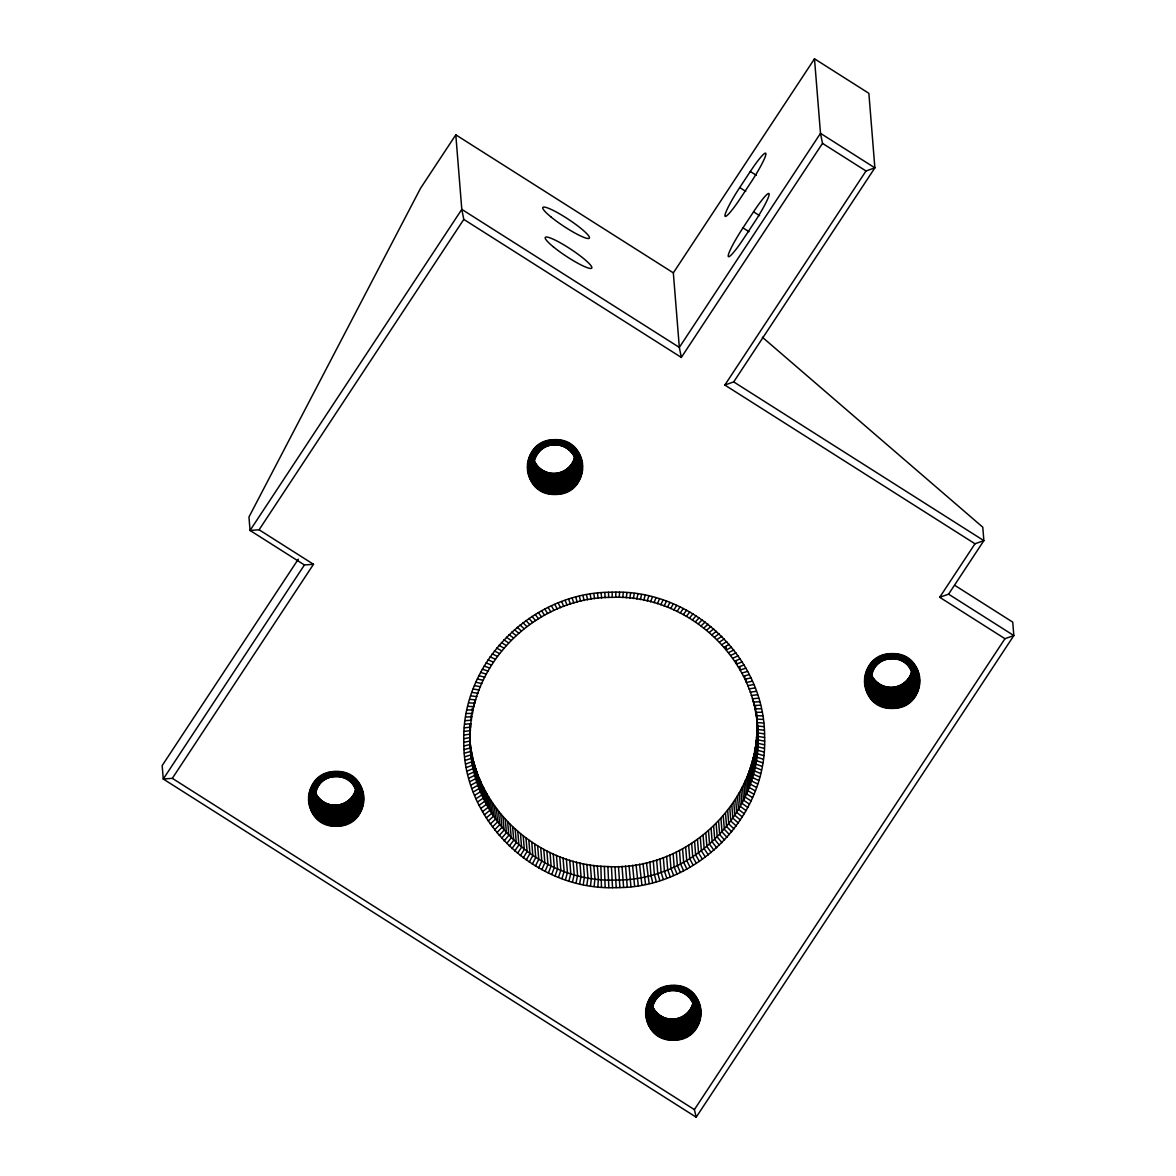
<?xml version="1.0" encoding="UTF-8"?>
<svg xmlns="http://www.w3.org/2000/svg" width="1176" height="1176" viewBox="0 0 1176 1176"><rect width="100%" height="100%" fill="white"/><g stroke="black" fill="none" stroke-linecap="round" stroke-linejoin="round"><path stroke-width="1.5" d="M335.836 776.616C363.369 774.69 363.928 819.716 336.409 818.628C308.862 820.554 308.303 775.528 335.836 776.616L335.851 771.471C372.16 769.986 372.851 826.596 336.586 826.213C300.277 827.698 299.601 771.088 335.851 771.471M575.931 460.081C581.62 479.602 555.454 495.625 540.784 481.631C525.893 470.121 536.065 443.955 554.646 444.822L554.66 439.677C590.984 438.192 591.66 494.817 555.41 494.435C519.086 495.919 518.41 439.295 554.66 439.677M612.182 597.364C688.019 594.042 758.829 659.898 758.02 736.396C760.857 812.925 692.032 880.853 616.033 880.045C540.196 883.367 469.386 817.511 470.194 741.012C467.372 664.484 536.197 596.541 612.182 597.364L612.196 592.219C691.444 588.75 765.444 657.575 764.606 737.514C767.56 817.482 695.633 888.483 616.224 887.63C536.962 891.099 462.962 822.274 463.814 742.335C460.86 662.367 532.787 591.366 612.196 592.219M694.105 1003.481C701.366 1023.62 674.862 1042.112 659.133 1027.368C644.242 1015.858 654.415 989.692 672.995 990.56L673.01 985.414C709.334 983.93 710.01 1040.554 673.76 1040.172C637.436 1041.657 636.76 985.032 673.01 985.414M891.82 658.78C919.353 656.855 919.911 701.881 892.393 700.793C864.845 702.719 864.287 657.693 891.82 658.78L891.834 653.635C928.143 652.151 928.82 708.76 892.569 708.393C856.246 709.863 855.569 653.253 891.834 653.635M335.219 826.213L334.278 805.178C325.546 805.016 317.255 798.974 314.654 790.61L315.727 804.046L309.656 807.221M554.043 494.42L553.087 473.399C544.356 473.237 536.065 467.195 533.463 458.816L534.551 472.267L528.465 475.427M608.845 887.571L607.889 866.55C539.475 865.815 476.5 809.941 470.003 741.409M672.393 1040.157L671.437 1019.136C663.073 1018.96 655.061 1013.418 652.165 1005.524L653.239 1018.975L647.27 1022.444M891.202 708.378L890.261 687.343C881.882 687.181 873.886 681.639 870.975 673.745M607.889 866.55C687.578 871.49 762.033 799.827 756.844 719.491M615.71 597.349L615.886 592.204M605.155 887.41L604.361 866.389M333.852 826.125L333.234 805.119M552.676 494.346L552.044 473.34M601.48 887.16L600.848 866.153M671.026 1040.084L670.394 1019.077M889.835 708.305L889.203 687.284M336.88 776.616L337.218 771.471M554.646 444.822L555.704 444.837L556.028 439.692M619.252 597.423L619.576 592.278M672.995 990.56L674.054 990.574L674.377 985.429M892.863 658.78L893.201 653.65M597.805 886.822L598.408 879.266L597.32 865.815M622.78 597.57L623.265 592.439M332.499 825.993L333.264 818.452L332.191 805.016M551.309 494.199L552.073 486.673L551 473.222M594.13 886.395L594.909 878.854L593.821 865.404M669.659 1039.937L670.438 1032.41L669.35 1018.96M888.483 708.158L889.247 700.617L888.159 687.181M590.484 885.866L591.41 878.354L590.323 864.919M337.938 776.674L338.585 771.559M555.704 444.837L556.748 444.895L557.395 439.765M626.293 597.82L626.94 592.689M674.054 990.574L675.097 990.633L675.744 985.503M893.907 658.839L894.568 653.724M331.147 825.787L332.235 818.29L331.147 804.854M549.956 493.993L551.044 486.511L549.956 473.061M586.839 885.263L587.926 877.781L586.839 864.331M668.321 1039.731L669.394 1032.249L668.321 1018.798M887.13 707.952L888.203 700.455L887.13 687.019M629.822 598.143L630.615 593.042M583.222 884.572L584.457 877.12L583.384 863.669M329.809 825.508L331.206 818.084L330.118 804.649M548.619 493.729L550.015 486.305L548.927 472.855M579.621 883.793L581.018 876.37L579.93 862.919M666.968 1039.466L668.365 1032.043L667.292 1018.592M885.793 707.673L887.189 700.249L886.101 686.813M338.982 776.792L339.938 771.691M556.748 444.895L557.791 444.998L558.747 439.912M633.32 598.555L634.29 593.468M675.097 990.633L676.141 990.736L677.111 985.65M894.951 658.957L895.921 653.856M576.034 882.926L577.592 875.547L576.505 862.096M671.437 1019.136C681.624 1019.665 691.517 1012.007 693.237 1001.893M912.062 670.1C910.342 680.213 900.434 687.872 890.261 687.343M636.819 599.054L637.936 593.983M328.486 825.17L330.191 817.82L329.104 804.384M547.296 493.391L549.001 486.041L547.913 472.59M572.477 881.971L574.182 874.621L573.094 861.185M665.645 1039.128L667.351 1031.778L666.278 1018.328M884.47 707.335L886.16 699.985L885.087 686.549M340.011 776.954L341.29 771.912M557.791 444.998L558.82 445.16L560.099 440.118M568.949 880.927L570.801 873.636L569.713 860.185M640.303 599.628L641.582 594.586M676.141 990.736L677.185 990.898L678.464 985.855M895.994 659.119L897.273 654.077M334.278 805.178C344.098 805.678 353.697 798.592 355.858 788.949L356.945 802.399L363.355 805.06M553.087 473.399C562.907 473.884 572.521 466.813 574.667 457.17L575.755 470.606L582.164 473.281M327.178 824.773L329.177 817.526L328.104 804.075M545.987 492.979L548.001 485.732L546.913 472.296M565.435 879.81L567.449 872.563L566.362 859.112M664.352 1038.717L666.351 1031.47L665.263 1018.034M883.161 706.938L885.16 699.691L884.087 686.24M643.757 600.289L645.198 595.276M561.966 878.604L564.112 871.401L563.039 857.965M341.04 777.16L342.628 772.176M558.82 445.16L559.85 445.366L561.437 440.397M647.212 601.039L648.799 596.056M677.185 990.898L678.214 991.103L679.801 986.135M897.023 659.324L898.611 654.341M325.899 824.303L328.192 817.158L327.119 803.722M544.708 492.524L547.016 485.379L545.929 471.929M558.512 877.311L560.82 870.167L559.732 856.731M663.058 1038.261L665.366 1031.117L664.278 1017.666M881.882 706.467L884.176 699.323L883.102 685.887M555.101 875.944L557.556 868.858L556.469 855.408M650.637 601.862L652.386 596.923M324.635 823.788L327.237 816.761L326.149 803.311M543.459 491.994L546.046 484.968L544.958 471.532M551.735 874.488L554.322 867.462L553.249 854.011M661.809 1037.732L664.396 1030.72L663.323 1017.269M880.618 705.953L883.22 698.926L882.132 685.49M342.054 777.409L343.951 772.514M559.85 445.366L560.864 445.63L562.76 440.735M654.047 602.774L655.943 597.878M678.214 991.103L679.228 991.368L681.125 986.473M898.038 659.589L899.934 654.679M548.384 872.945L551.132 865.992L550.045 852.541M323.415 823.2L326.296 816.306L325.208 802.87M542.224 491.406L545.105 484.527L544.018 471.076M545.091 871.328L547.972 864.448L546.884 850.998M660.574 1037.144L663.455 1030.264L662.382 1016.814M879.383 705.365L882.265 698.47L881.192 685.035M657.428 603.773L659.471 598.922M541.827 869.637L544.856 862.817L543.768 849.381M343.054 777.718L345.259 772.911M560.864 445.63L561.878 445.939L564.068 441.132M660.78 604.846L662.985 600.039M679.228 991.368L680.228 991.677L682.433 986.87M899.037 659.883L901.242 655.076M322.209 822.553L325.37 815.821L324.282 802.37M541.019 490.774L544.179 484.027L543.106 470.591M538.623 867.859L541.783 861.126L540.695 847.675M659.383 1036.512L662.529 1029.764L661.456 1016.329M878.193 704.718L881.353 697.985L880.265 684.535M664.102 606.007L666.454 601.245M535.447 866.006L538.755 859.347L537.667 845.912M321.048 821.848L324.473 815.277L323.385 801.841M539.857 490.069L543.283 483.498L542.21 470.047M532.331 864.081L535.756 857.51L534.683 844.059M658.207 1035.806L661.647 1029.235L660.559 1015.785M877.031 704.027L880.457 697.442L879.369 684.006M344.039 778.086L346.538 773.382M561.878 445.939L562.863 446.292L565.362 441.588M667.409 607.242L669.908 602.538M680.228 991.677L681.213 992.029L683.712 987.325M900.022 660.25L902.521 655.546M529.259 862.082L532.816 855.584L531.743 842.148M670.673 608.551L673.319 603.92M319.916 821.098L323.606 814.703L322.533 801.253M538.726 489.319L542.415 482.91L541.342 469.474M526.245 859.994L529.935 853.6L528.847 840.164M657.075 1035.056L660.78 1028.647L659.692 1015.211M875.899 703.263L879.589 696.868L878.501 683.418M523.276 857.848L527.098 851.542L526.01 838.106M345.009 778.483L347.802 773.911M562.863 446.292L563.818 446.689L566.611 442.117M673.892 609.947L676.685 605.375M681.213 992.029L682.168 992.441L684.961 987.855M900.992 660.647L903.785 656.076M318.828 820.289L322.768 814.086L321.695 800.635M537.638 488.496L541.592 482.292L540.504 468.856M520.365 855.628L524.305 849.425L523.217 835.974M655.987 1034.248L659.942 1028.03L658.854 1014.594M874.812 702.454L878.751 696.251L877.678 682.8M677.097 611.417L680.022 606.904M455.803 134.828L461.8 209.372L463.8 219.398L681.33 357.43L679.331 347.405L673.333 272.861L455.803 134.828L420.508 188.336L248.959 517.014L250.047 530.45L304.422 564.965L313.492 564.289L172.313 778.336L163.258 779.012L162.17 765.576L298.307 559.159M762.371 337.233L982.783 527.201L983.856 540.651L974.992 543.768L724.842 385.037L733.706 381.906L874.87 167.859L868.873 93.316L814.498 58.8L820.495 133.344L679.331 347.405L461.8 209.372L250.047 530.45L259.102 529.773L463.8 219.398M304.422 564.965L163.258 779.012L696.192 1117.2L1013.83 635.569L1012.742 622.133L955.074 585.53M673.333 272.861L814.498 58.8M739.719 187.543L750.303 171.49A27.886 3.205 -57.6 0 1 765.899 153.733A27.886 3.205 -57.6 0 1 751.155 182.001L740.571 198.053A27.886 3.205 -57.6 0 1 724.96 215.811A27.886 3.205 -57.6 0 1 739.719 187.543L745.76 191.379M742.967 227.865L753.551 211.812A27.886 3.205 -57.6 0 1 769.148 194.055A27.886 3.205 -57.6 0 1 754.404 222.323L743.805 238.375A27.886 3.205 -57.6 0 1 728.209 256.133A27.886 3.205 -57.6 0 1 742.967 227.865L749.009 231.701M681.33 357.43L822.509 143.369L820.495 133.344L874.87 167.859L866.006 170.976L724.842 385.037M939.697 597.29L948.576 594.159L1013.83 635.569L1004.965 638.7L939.697 597.29L974.992 543.768M948.576 594.159L983.856 540.651L733.706 381.906M696.192 1117.2L694.384 1109.615L1004.965 638.7M517.499 853.35L521.571 847.235L520.498 833.784M563.818 446.689L564.759 447.145L567.846 442.705M345.95 778.924L349.037 774.484M680.257 612.961L683.33 608.521M901.933 661.103L905.005 656.649M682.168 992.441L683.124 992.882L686.196 988.443M536.594 487.643L540.784 481.631L539.696 468.195M317.77 819.422L321.974 813.424L320.886 799.974M514.706 850.983L518.895 844.985L517.808 831.535M873.753 701.587L877.943 695.589L876.87 682.139M654.944 1033.381L659.133 1027.368L658.06 1013.933M511.972 848.558L516.279 842.663L515.191 829.212M683.374 614.592L686.578 610.226M535.58 486.732L540.005 480.94L538.931 467.489M316.77 818.511L321.195 812.719L320.122 799.283M509.296 846.073L513.721 840.281L512.633 826.831M872.754 700.69L877.178 694.884L876.091 681.448M653.944 1032.469L658.369 1026.677L657.281 1013.227M564.759 447.145L565.685 447.644L569.037 443.352M346.876 779.423L350.228 775.131M686.446 616.283L689.798 611.99M902.859 661.588L906.211 657.296M683.124 992.882L684.035 993.382L687.401 989.09M506.68 843.515L511.207 837.827L510.134 824.391M689.474 618.062L692.973 613.843M534.624 485.776L539.269 480.205L538.196 466.754M315.815 817.555L320.46 811.984L319.387 798.548M504.122 840.899L508.782 835.327L507.694 821.892M871.798 699.72L876.443 694.149L875.356 680.713M652.989 1031.514L657.634 1025.942L656.546 1012.492M501.652 838.223L506.4 832.77L505.312 819.319M565.685 447.644L566.582 448.174L570.213 444.043M347.773 779.967L351.389 775.837M692.458 619.899L696.089 615.768M903.756 662.132L907.372 658.001M684.035 993.382L684.932 993.911L688.563 989.78M533.728 484.777L538.579 479.426L537.505 465.99M314.903 816.556L319.769 811.22L318.681 797.769M499.227 835.489L504.092 830.153L503.005 816.703M870.887 698.72L875.752 693.384L874.665 679.934M652.077 1030.514L656.928 1025.163L655.855 1011.727M695.398 621.825L699.161 617.782M496.889 832.696L501.843 827.478L500.77 814.042M566.582 448.174L567.449 448.762L571.345 444.807M348.64 780.541L352.521 776.586M698.294 623.809L702.175 619.855M904.609 662.705L908.504 658.751M684.932 993.911L685.799 994.499L689.695 990.545M532.86 483.718L537.917 478.632L536.844 465.181M314.051 815.512L319.108 810.411L318.034 796.975M494.611 829.844L499.668 824.758L498.595 811.308M870.034 697.677L875.091 692.576L874.003 679.14M651.225 1029.456L656.281 1024.37L655.194 1010.919M492.406 826.948L497.566 821.98L496.478 808.529M701.131 625.867L705.144 622.001M532.067 482.645L537.3 477.794L536.227 464.344M313.242 814.424L318.49 809.573L317.417 796.137M490.289 823.994L495.522 819.143L494.449 805.707M869.226 696.589L874.474 691.738L873.386 678.302M650.416 1028.383L655.664 1023.532L654.576 1010.081M567.449 448.762L568.287 449.379L572.433 445.616M349.463 781.158L353.608 777.395M703.924 627.984L708.055 624.221M905.447 663.323L909.592 659.56M685.799 994.499L686.637 995.117L690.782 991.353M488.231 820.98L493.553 816.262L492.479 802.826M706.644 630.174L710.921 626.514M531.317 481.513L536.726 476.927L535.653 463.491M312.507 813.307L317.917 808.72L316.844 795.27M486.247 817.923L491.671 813.351L490.583 799.9M868.491 695.472L873.9 690.885L872.812 677.435M649.666 1027.251L655.091 1022.664L654.003 1009.228M568.287 449.379L569.081 450.04L573.476 446.468M350.272 781.82L354.667 778.262M709.334 632.423L713.714 628.866M906.255 663.984L910.65 660.427M686.637 995.117L687.445 995.778L691.826 992.206M484.35 814.821L489.848 810.382L488.76 796.931M530.626 480.352L536.197 476.045L535.124 462.594M311.816 812.146L317.388 807.824L316.315 794.388M482.527 811.675L488.099 807.368L487.026 793.918M867.8 694.31L873.371 689.989L872.283 676.553M648.976 1026.089L654.562 1021.782L653.474 1008.332M711.95 634.746L716.449 631.291M480.778 808.485L486.438 804.31L485.35 790.875M569.081 450.04L569.86 450.731L574.476 447.38M351.051 782.525L355.666 779.173M714.508 637.127L719.124 633.776M907.019 664.69L911.65 661.338M687.445 995.778L688.21 996.469L692.826 993.117M529.994 479.161L535.712 475.133L534.639 461.683M311.184 810.955L316.903 806.912L315.829 793.477M479.117 805.251L484.835 801.223L483.762 787.773M867.168 693.12L872.886 689.077L871.798 675.641M648.343 1024.899L654.077 1020.871L652.989 1007.42M717.007 639.568L721.741 636.334M477.53 801.988L483.321 798.092L482.248 784.642M569.86 450.731L570.595 451.466L575.432 448.335M351.786 783.26L356.622 780.129M719.447 642.081L724.284 638.95M907.754 665.425L912.605 662.294M688.21 996.469L688.945 997.204L693.796 994.073M529.42 477.941L535.286 474.193L534.198 460.742M310.611 809.735L316.462 805.972L315.389 792.536M476.03 798.68L481.895 794.917L480.808 781.481M866.594 691.9L872.445 688.136L871.004 671.658M647.77 1023.679L653.635 1019.93L652.548 1006.48M474.619 795.329L480.543 791.727L479.455 778.277M721.829 644.639L726.768 641.626M528.921 476.706L534.889 473.237L533.625 458.714M310.096 808.485L316.079 805.016L314.992 791.58M473.281 791.948L479.264 788.493L478.176 775.043M866.08 690.65L872.063 687.181L870.799 672.657M570.595 451.466L571.286 452.245L576.343 449.35M352.477 784.024L357.533 781.129M724.137 647.256L729.193 644.36M908.46 666.189L913.517 663.293M688.945 997.204L689.636 997.983L694.693 995.087M472.046 788.552L478.073 785.23L476.986 771.779M731.531 647.153L726.371 649.931L726.106 646.565M470.885 785.112L476.956 781.937L475.883 768.501M865.639 689.386L871.71 686.211L870.769 674.451M646.815 1021.165L652.9 1018.004L652.092 1007.92M571.286 452.245L571.948 453.039L577.195 450.393M353.138 784.833L358.386 782.172M728.547 652.651L733.809 650.005M909.107 666.998L914.369 664.337M689.636 997.983L690.297 998.777L695.56 996.131M469.797 781.643L475.927 778.63L474.854 765.179M730.663 655.429L736.014 652.9M528.083 474.149L534.257 471.267L533.301 459.507M309.273 805.928L315.433 803.061M468.812 778.159L474.986 775.278L473.899 761.842M865.257 688.092L871.416 685.226L870.74 676.817M646.433 1019.886L652.606 1017.005L651.68 1007.612M571.948 453.039L572.565 453.877L578.004 451.481M353.755 785.671L359.195 783.26M732.692 658.266L738.131 655.855M909.724 667.836L915.163 665.425M690.297 998.777L690.915 999.615L696.354 997.219M467.916 774.646L474.119 771.926L473.046 758.476M527.774 472.84L534.007 470.268M308.95 804.619L315.197 802.061L314.536 792.536M467.107 771.103L473.34 768.545L472.267 755.095M734.662 661.147L740.189 658.869M864.933 686.784L871.181 684.226L870.343 676.112M646.124 1018.578L652.357 1016.005M466.372 767.546L472.649 765.135L471.561 751.699M578.754 452.598L573.138 454.745L572.565 453.877M354.329 786.523L359.929 784.392M742.174 661.926L736.558 664.058L736.279 660.706M910.298 668.688L915.913 666.557M690.915 999.615L691.488 1000.482L697.103 998.336M527.51 471.517L533.816 469.253L533.272 462.535M308.7 803.296L315.006 801.047L314.595 796.005M465.74 763.988L472.046 761.725L470.959 748.274M864.683 685.461L870.99 683.212M645.874 1017.255L652.165 1014.991L651.533 1007.905M738.381 667.027L744.07 665.028M465.196 760.402L471.517 758.299L469.753 737.749M572.859 451.378L573.668 455.626L579.445 453.76M354.858 787.42L360.62 785.539M745.893 668.174L740.116 670.041L739.851 666.689M910.827 669.585L916.604 667.703M691.488 1000.482L692.017 1001.364L697.794 999.497M527.333 470.18L533.669 468.239M308.509 801.973L314.859 800.018M464.74 756.8L471.076 754.845M864.492 684.138L870.843 682.183M645.683 1015.917L652.033 1013.977M741.791 673.098L747.642 671.364M464.373 753.199L470.738 751.405L469.797 739.542M573.668 455.626L574.153 456.538L580.077 454.95M743.379 676.185L749.303 674.598M355.343 788.332L361.252 786.729M911.312 670.496L917.236 668.894M692.017 1001.364L692.502 1002.275L698.426 1000.688M527.215 468.842L533.581 467.21M464.094 749.582L470.474 747.936M308.391 800.635L314.771 798.989M864.375 682.8L870.755 681.154M645.565 1014.579L651.93 1012.948M750.891 677.861L744.893 679.316L744.629 675.965M463.917 745.966L470.297 744.481M574.153 456.538L574.594 457.479L580.65 456.17M752.39 681.183L746.334 682.492L746.054 679.125M361.826 787.949L355.769 789.258L355.505 785.906M911.753 671.437L917.809 670.114M692.502 1002.275L692.943 1003.216L699 1001.908M527.157 467.504L533.536 466.181M463.814 742.335L470.194 741.012L469.797 735.97M864.331 681.463L870.71 680.125M308.347 799.283L314.727 797.96M645.506 1013.242L651.901 1011.919M747.686 685.681L753.801 684.52M463.814 738.704L470.194 737.543L469.797 732.501M574.594 457.479L574.976 458.434L581.15 457.42M748.965 688.915L755.139 687.901M912.15 672.393L918.324 671.364M356.166 790.228L362.34 789.199M692.943 1003.216L693.34 1004.172L699.5 1003.157M527.171 466.166L533.551 465.152M463.903 735.088L470.282 734.074L469.871 729.032M864.345 680.11L870.725 679.096M308.362 797.945L314.742 796.931M645.521 1011.904L651.901 1010.89M750.156 692.179L756.374 691.312M464.079 731.457L470.444 730.605L469.915 723.887M574.976 458.434L575.329 459.404L581.606 458.684M912.488 673.363L918.765 672.628M751.258 695.472L757.535 694.751M356.504 791.198L362.781 790.463M693.34 1004.172L693.678 1005.142L699.955 1004.422M527.26 464.814L533.625 464.123M864.419 678.773L870.784 678.067M464.344 727.841L470.709 727.15L470.429 723.784M308.435 796.608L314.8 795.902M645.609 1010.552L651.974 1009.861M752.287 698.779L758.623 698.206M464.696 724.24L471.047 723.696M575.329 459.404L575.623 460.404L581.988 459.978M912.782 674.348L919.147 673.921M759.608 701.705L753.243 702.131L752.963 698.764M356.798 792.183L363.163 791.757M693.678 1005.142L693.972 1006.142L700.337 1005.715M527.407 463.476L533.728 463.094M864.566 677.435L870.902 677.038M465.152 720.638L471.473 720.241L471.076 715.199M308.597 795.27L314.918 794.873M645.756 1009.214L652.092 1008.832M760.505 705.218L754.095 705.482L753.831 702.131M465.681 717.051L471.988 716.816M575.623 460.404L575.858 461.404L582.296 461.271M913.032 675.347L919.47 675.23M761.313 708.746L754.874 708.863L754.61 705.512M357.048 793.183L363.487 793.065M693.972 1006.142L694.207 1007.141L700.646 1007.023M527.627 462.153L533.904 462.065M864.786 676.112L871.063 676.024M466.313 713.479L472.59 713.391L472.179 708.349M308.803 793.947L315.08 793.859L314.815 790.492M645.977 1007.891L652.254 1007.817M762.048 712.303L755.58 712.274L755.036 705.541M467.034 709.907L473.281 709.981M575.858 461.404L576.049 462.418L582.546 462.594M913.223 676.362L919.72 676.553M762.68 715.875L756.183 715.684L755.903 712.318M357.239 794.197L363.737 794.388M694.207 1007.141L694.413 1008.155L700.911 1008.332M527.906 460.845L534.11 461.065M865.066 674.789L871.284 675.009M467.827 706.379L474.046 706.6L473.781 703.233M309.082 792.624L315.3 792.845M646.256 1006.582L652.474 1006.803L652.195 1003.437M763.224 719.462L756.697 719.109L756.168 712.391M468.724 702.851L474.898 703.233L474.634 699.867M576.049 462.418L576.196 463.432L582.737 463.932M913.37 677.391L919.911 677.876M757.138 722.564L763.68 723.049M357.386 795.226L363.928 795.711M694.413 1008.155L694.546 1009.17L701.087 1009.669M528.245 459.537L534.374 460.066M865.418 673.495L871.548 674.01M469.709 699.352L475.839 699.882M309.435 791.33L315.565 791.845M646.609 1005.274L652.739 1005.803M757.491 726.004L764.047 726.665M470.782 695.883L476.853 696.56M582.855 465.27L576.284 464.461L576.196 463.432M913.458 678.42L920.029 679.213M757.756 729.473L764.327 730.267M357.475 796.255L364.046 797.049M701.205 1011.007L694.634 1010.199L694.546 1009.17M528.656 458.258L534.698 459.081L534.433 455.715M865.83 672.202L871.857 673.025M471.929 692.429L477.97 693.252M309.847 790.037L315.888 790.86M647.02 1003.995L653.048 1004.818M764.503 733.898L757.932 732.927L756.33 712.48M473.164 689.018L479.146 689.989M576.328 465.49L582.914 466.607M913.487 679.449L920.073 680.566M764.606 737.514L758.02 736.396L756.947 722.961M364.09 798.401L357.519 797.284L356.798 787.847M694.678 1011.228L701.264 1012.345M529.141 456.994L535.065 458.111M866.3 670.937L872.225 672.069M474.501 685.623L480.425 686.74M310.317 788.773L316.241 789.904L315.976 786.538M647.491 1002.731L653.415 1003.848M764.606 741.145L758.02 739.866L756.947 726.43M475.898 682.271L481.763 683.535M582.899 467.96L576.313 466.519L575.461 456.361M920.058 681.904L913.487 680.478L912.62 670.305M764.518 744.775L757.947 743.335L756.859 729.899M357.504 798.313L364.075 799.739M701.249 1013.697L694.663 1012.257L694.002 1003.113M764.341 748.392L757.77 746.804L756.697 733.354M529.67 455.759L535.477 457.155M866.844 669.703L872.636 671.114M477.397 678.949L483.189 680.36M310.861 787.538L316.653 788.949M648.035 1001.496L653.827 1002.893M576.255 467.548L582.811 469.298M919.97 683.241L913.414 681.507L912.517 670.981M764.077 752.008L757.52 750.259L756.433 736.823M364.001 801.077L357.43 799.342L356.637 788.14M694.604 1013.286L701.161 1015.035M478.97 675.671L484.703 677.214M763.724 755.624L757.182 753.713L756.095 740.277M530.273 454.539L535.933 456.229M867.447 668.497L873.107 670.188M480.631 672.422L486.291 674.113M311.464 786.332L317.123 788.023M648.623 1000.291L654.282 1001.967M582.664 470.635L576.137 468.577L575.196 456.817M919.823 684.579L913.311 682.536L912.356 670.761M763.268 759.211L756.741 757.168L755.668 743.717M363.84 802.414L357.328 800.371L356.24 787.832M701.014 1016.373L694.487 1014.315L693.796 1003.216M482.366 669.217L487.952 671.04M762.739 762.812L756.227 760.593L755.154 747.157M530.935 453.363L536.432 455.332M868.094 667.321L873.606 669.276M484.174 666.057L489.686 668.012M312.125 785.156L317.623 787.112M649.284 999.1L654.797 1001.07M582.443 471.958L575.975 469.591L575.049 456.053M919.617 685.917L913.135 683.55L911.87 669.026M762.107 766.385L755.639 764.018L754.551 750.582M363.634 803.752L357.151 801.385L356.078 787.935M700.793 1017.696L694.325 1015.329L693.384 1003.569M486.07 662.941L491.495 665.028M761.387 769.942L754.948 767.428L753.86 753.978M531.655 452.216L536.991 454.45M868.814 666.175L874.15 668.394M919.323 687.225L912.929 684.564L911.488 668.071M488.04 659.868L493.391 662.103M760.578 773.485L754.183 770.809L753.096 757.373M312.831 784.01L318.181 786.23M650.005 997.954L655.341 1000.188M700.514 1019.019L694.105 1016.343L693.031 1002.908M759.696 776.998L753.316 774.175L752.243 760.74M490.098 656.84L495.346 659.207M581.811 474.575L575.49 471.605L574.403 458.17M918.985 688.533L912.649 685.564L911.576 672.113M758.711 780.497L752.39 777.527L751.302 764.091M363.002 806.368L356.681 803.399L355.593 789.949M700.176 1020.312L693.84 1017.343L692.767 1003.907M532.419 451.114L537.579 453.598M869.593 665.057L874.753 667.542M492.215 653.871L497.375 656.355M313.61 782.893L318.769 785.377M650.769 996.851L655.929 999.335M757.638 783.966L751.361 780.849L750.288 767.413M494.405 650.945L499.477 653.562M581.4 475.854L575.167 472.59L574.094 459.155M918.574 689.812L912.341 686.549L911.253 673.098M756.491 787.42L750.259 784.157L749.171 770.706M362.59 807.647L356.357 804.384L355.284 790.933M699.764 1021.591L693.531 1018.328L692.443 1004.892M533.242 450.04L538.211 452.775M870.416 663.984L875.385 666.718M496.684 648.079L501.637 650.813M314.433 781.82L319.402 784.554M651.607 995.778L656.575 998.512M755.257 790.845L749.068 787.42L747.995 773.984M580.929 477.118L574.814 473.56L573.726 460.11M918.103 691.076L911.973 687.504L910.9 674.068M753.919 794.226L747.804 790.669L746.716 777.218M362.12 808.912L355.99 805.34L354.917 791.904M699.279 1022.855L693.164 1019.298L692.076 1005.847M499.021 645.271L503.887 648.123M752.522 797.578L746.451 793.873L745.378 780.438M534.125 448.997L538.887 451.981M871.298 662.955L876.061 665.925M501.417 642.522L506.18 645.492M315.315 780.79L320.078 783.76M652.489 994.734L657.252 997.718M822.509 143.369L866.006 170.976M750.303 171.49L756.344 175.327M753.551 211.812L759.593 215.649M259.102 529.773L313.492 564.289M172.313 778.336L694.384 1109.615M917.559 692.311L911.562 688.46L910.489 675.024M580.385 478.353L574.403 474.501L573.315 461.065M751.023 800.9L745.025 797.049L743.952 783.613M698.75 1024.09L692.752 1020.253L691.664 1006.803M361.576 810.146L355.578 806.295L354.505 792.845M503.901 639.817L508.561 642.919M749.45 804.193L743.526 800.195L742.438 786.744M872.225 661.97L876.767 665.175M916.957 693.517L911.106 689.386L910.018 675.95M535.065 448.012L539.608 451.216M579.797 479.573L573.932 475.442L572.859 461.992M506.444 637.186L510.987 640.391M747.789 807.427L741.938 803.296L740.851 789.86M698.147 1025.31L692.296 1021.18L691.209 1007.729M653.415 993.749L657.957 996.954M316.241 779.806L320.798 783.01M360.973 811.352L355.123 807.221L354.035 793.785M746.054 810.632L740.277 806.368L739.19 792.918M509.046 634.614L513.486 637.921M916.295 694.707L910.591 690.297L909.518 676.847M579.136 480.749L573.432 476.339L572.345 462.903M744.246 813.792L738.543 809.397L737.455 795.946M697.486 1026.486L691.782 1022.076L690.709 1008.64M360.326 812.543L354.623 808.132L353.535 794.682M873.209 661.03L877.531 664.455M536.035 447.071L540.357 450.496M511.722 632.1L516.043 635.525M654.385 992.809L658.707 996.234M317.226 778.865L321.548 782.29M742.35 816.908L736.72 812.381L735.647 798.93M514.456 629.66L518.66 633.188M915.59 695.854L910.048 691.179L908.96 677.729M578.416 481.895L572.874 477.221L571.801 463.785M740.38 819.981L734.838 815.306L733.75 801.87M696.765 1027.633L691.238 1022.958L690.15 1009.523M359.606 813.689L354.064 809.014L352.991 795.564M738.322 823.009L732.883 818.202L731.795 804.766M874.224 660.133L878.31 663.764M537.065 446.174L541.136 449.805M517.249 627.278L521.321 630.909M655.414 991.912L659.501 995.543M318.24 777.968L322.327 781.599M914.81 696.956L909.46 692.032L908.372 678.581M577.651 483.013L572.286 478.073L571.213 464.638M736.205 825.978L730.855 821.054L729.767 807.603M696.001 1028.75L690.635 1023.811L689.562 1010.375M358.827 814.792L353.476 809.867L352.388 796.417M520.101 624.97L524.055 628.69M734.015 828.904L728.752 823.847L727.665 810.396M875.297 659.28L879.133 663.117M538.123 445.337L541.96 449.159M522.997 622.721L526.833 626.558M656.487 991.074L660.309 994.896M319.313 777.115L323.15 780.952M913.987 698.029L908.827 692.855L907.74 679.405M576.813 484.086L571.654 478.897L570.566 465.461M731.737 831.77L726.577 826.596L725.504 813.145M695.178 1029.823L690.003 1024.634L688.93 1011.198M358.004 815.865L352.844 810.69L351.756 797.24M729.399 834.578L724.342 829.286L723.255 815.835M525.966 620.546L529.67 624.471M913.105 699.058L908.151 693.649L907.063 680.198M575.931 485.115L570.977 479.69L569.89 466.255M727.003 837.341L722.035 831.917L720.962 818.467M694.296 1030.852L689.327 1025.428L688.254 1011.992M357.122 816.894L352.168 811.484L351.08 798.034M876.399 658.501L879.986 662.514M539.24 444.543L542.812 448.556M528.98 618.444L532.552 622.457M657.59 990.28L661.162 994.293M320.416 776.322L324.003 780.35M724.519 840.032L719.668 834.49L718.58 821.054M912.179 700.058L907.431 694.399L906.343 680.963M575.005 486.1L570.257 480.455L569.184 467.004M532.052 616.43L535.492 620.531M721.976 842.663L717.228 837.018L716.155 823.567M693.355 1031.837L688.621 1026.192L687.534 1012.742M356.196 817.893L351.448 812.234L350.375 798.798M719.374 845.235L714.743 839.488L713.656 826.037M877.546 657.751L880.853 661.941M540.387 443.808L543.694 447.997M535.168 614.475L538.476 618.664M658.736 989.545L662.044 993.735M321.562 775.587L324.87 779.776M911.194 700.999L906.681 695.119L905.593 681.683M574.035 487.04L569.507 481.175L568.434 467.725M716.698 847.749L712.186 841.884L711.098 828.433M692.385 1032.778L687.872 1026.913L686.784 1013.462M355.211 818.834L350.698 812.954L349.61 799.518M538.329 612.593L541.504 616.856M713.964 850.204L709.569 844.221L708.481 830.785M910.165 701.896L905.887 695.81L904.814 682.374M573.006 487.937L568.728 481.866L567.64 468.415M711.171 852.571L706.894 846.5L705.82 833.064M691.356 1033.675L687.078 1027.603L686.005 1014.153M354.196 819.716L349.919 813.645L348.831 800.209M878.737 657.075L881.765 661.412M541.563 443.117L544.591 447.468M541.533 610.8L544.576 615.136M659.912 988.854L662.955 993.205M322.753 774.91L325.781 779.247M708.32 854.893L704.174 848.705L703.086 835.269M544.797 609.08L547.693 613.49M909.107 702.734L905.079 696.457L903.991 683.021M571.933 488.775L567.905 482.513L566.832 469.062M705.424 857.128L701.381 850.851L700.308 837.415M690.297 1034.513L686.255 1028.25L685.182 1014.8M353.123 820.569L349.096 814.292L348.008 800.856M879.942 656.458L882.691 660.941M542.783 442.499L545.532 446.983M548.09 607.433L550.838 611.917M702.454 859.303L698.559 852.938L697.471 839.488M661.132 988.237L663.881 992.72M323.959 774.293L326.722 778.777M908.004 703.527L904.226 697.059L903.139 683.624M570.83 489.569L567.053 483.115L565.979 469.665M699.441 861.405L695.663 854.937L694.59 841.502M689.18 1035.306L685.417 1028.853L684.329 1015.403M352.021 821.362L348.243 814.894L347.155 801.459M551.426 605.861L554.028 610.418M696.368 863.434L692.737 856.878L691.65 843.442M881.192 655.885L883.646 660.5M544.018 441.941L546.487 446.557M554.793 604.39L557.262 609.006M662.367 987.678L664.837 992.294M325.208 773.72L327.663 778.336M906.858 704.262L903.344 697.633L902.271 684.182M569.684 490.304L566.185 483.674L565.097 470.238M693.252 865.374L689.753 858.745L688.666 845.309M688.034 1036.041L684.535 1029.412L683.447 1015.976M350.874 822.097L347.361 815.468L346.288 802.017M690.091 867.256L686.725 860.553L685.637 847.102M558.203 602.979L560.526 607.669M905.667 704.938L902.433 698.162L901.36 684.711M568.508 490.995L565.274 484.203L564.186 470.753M686.887 869.064L683.653 862.273L682.565 848.822M686.857 1036.732L683.624 1029.941L682.55 1016.505M349.684 822.774L346.464 815.982L345.376 802.547M882.456 655.385L884.631 660.118M545.296 441.426L547.457 446.174M561.643 601.671L563.818 606.404M663.646 987.164L665.807 991.912M326.472 773.22L328.648 777.953M683.624 870.784L680.536 863.919L679.449 850.468M904.462 705.571L901.507 698.632L900.419 685.196M567.288 491.612L564.333 484.688L563.26 471.238M680.331 872.416L677.376 865.492L676.303 852.041M685.637 1037.35L682.697 1030.426L681.61 1016.975M348.478 823.406L345.524 816.467L344.45 803.032M565.127 600.436L567.141 605.214M676.994 873.988L674.186 866.991L673.113 853.541M883.749 654.944L885.616 659.78M546.59 440.985L548.457 445.836M568.625 599.275L570.492 604.111M664.94 986.723L666.807 991.574M327.766 772.779L329.633 777.615M903.212 706.129L900.551 699.073L899.478 685.623M566.038 492.185L563.392 485.115L562.304 471.679M673.627 875.473L670.967 868.403L669.879 854.967M684.403 1037.923L681.742 1030.852L680.654 1017.416M347.229 823.964L344.568 816.908L343.495 803.458M670.217 876.87L667.703 869.74L666.616 856.304M572.153 598.216L573.873 603.097M901.948 706.629L899.581 699.455L898.493 686.005M564.774 492.685L562.407 485.497L561.334 472.061M666.777 878.193L664.411 871.004L663.323 857.569M683.124 1038.423L680.772 1031.234L679.684 1017.799M345.964 824.464L343.598 817.291L342.51 803.84M885.072 654.562L886.63 659.486M547.898 440.603L549.457 445.542M575.711 597.232L577.269 602.156M666.248 986.341L667.806 991.28M329.089 772.397L330.647 777.321M663.293 879.428L661.088 872.195L660.001 858.745M900.654 707.085L898.582 699.793L897.508 686.343M563.48 493.126L561.422 485.835L560.335 472.399M579.298 596.335L580.694 601.303M659.795 880.574L657.737 873.283L656.649 859.847M681.83 1038.864L679.772 1031.572L678.684 1018.137M344.671 824.905L342.598 817.629L341.525 804.178M656.267 881.647L654.356 874.312L653.268 860.861M886.395 654.238L887.645 659.251M549.221 440.294L550.486 445.292M582.899 595.526L584.149 600.524M667.586 986.032L668.835 991.03M330.412 772.073L331.661 777.086M899.331 707.452L897.582 700.087L896.494 686.637M562.172 493.508L560.408 486.129L559.335 472.693M652.709 882.617L650.945 875.253L649.872 861.802M680.522 1039.246L678.758 1031.867L677.685 1018.431M343.348 825.287L341.599 817.923L340.511 804.472M586.515 594.806L587.603 599.833M649.123 883.514L646.447 862.669M898.008 707.776L895.48 686.887M679.184 1039.555L676.656 1018.666M645.521 884.323L642.993 863.434M560.834 493.817L558.306 472.928M342.025 825.611L339.496 804.722M887.748 653.988L888.674 659.06M668.923 985.782L669.864 990.839M590.146 594.174L591.087 599.231M550.574 440.045L551.515 445.101M331.764 771.823L332.705 776.895M641.905 885.043L639.538 864.125M593.807 593.63L594.586 598.702M896.656 708.025L894.436 687.078M677.846 1039.804L675.627 1018.857M638.274 885.675L636.054 864.727M559.497 494.067L557.277 473.12M340.673 825.861L338.467 804.913M634.614 886.234L632.556 865.257M889.1 653.812L889.717 658.913M670.276 985.591L670.908 990.692M597.467 593.16L598.084 598.275M551.926 439.853L552.558 444.954M333.117 771.647L333.734 776.748M895.303 708.217L893.407 687.225M676.494 1039.996L674.583 1019.004M630.953 886.689L629.057 865.698M558.13 494.258L556.233 473.266M339.32 826.052L337.424 805.06M601.142 592.792L601.597 597.923M627.278 887.057L625.544 866.05M892.363 687.313L893.936 708.334M891.305 687.357L892.569 708.393M755.374 705.6L755.639 708.966M673.539 1019.092L675.127 1040.113M672.496 1019.136L673.76 1040.172M622.016 866.315L623.603 887.336M618.488 866.506L619.914 887.527M614.96 866.609L616.224 887.63M611.432 866.609L612.534 887.645M555.19 473.355L556.777 494.376M554.146 473.399L555.41 494.435M336.38 805.148L337.953 826.169M335.322 805.192L336.586 826.213M756.403 712.568L756.668 716.022M890.467 653.694L890.761 658.825M671.643 985.473L671.952 990.604M604.817 592.513L605.125 597.643M553.293 439.736L553.602 444.866M334.484 771.515L334.778 776.66M608.506 592.322L608.654 597.467M551.294 217.207A27.886 4.189 33.4 0 0 589.176 238.316A27.886 4.189 33.4 0 0 557.791 212.827A27.886 4.189 33.4 0 0 551.294 217.207M553.455 246.931A27.886 4.189 33.4 0 0 591.528 268.29A27.886 4.189 33.4 0 0 560.511 242.932A27.886 4.189 33.4 0 0 553.455 246.931"/></g></svg>
